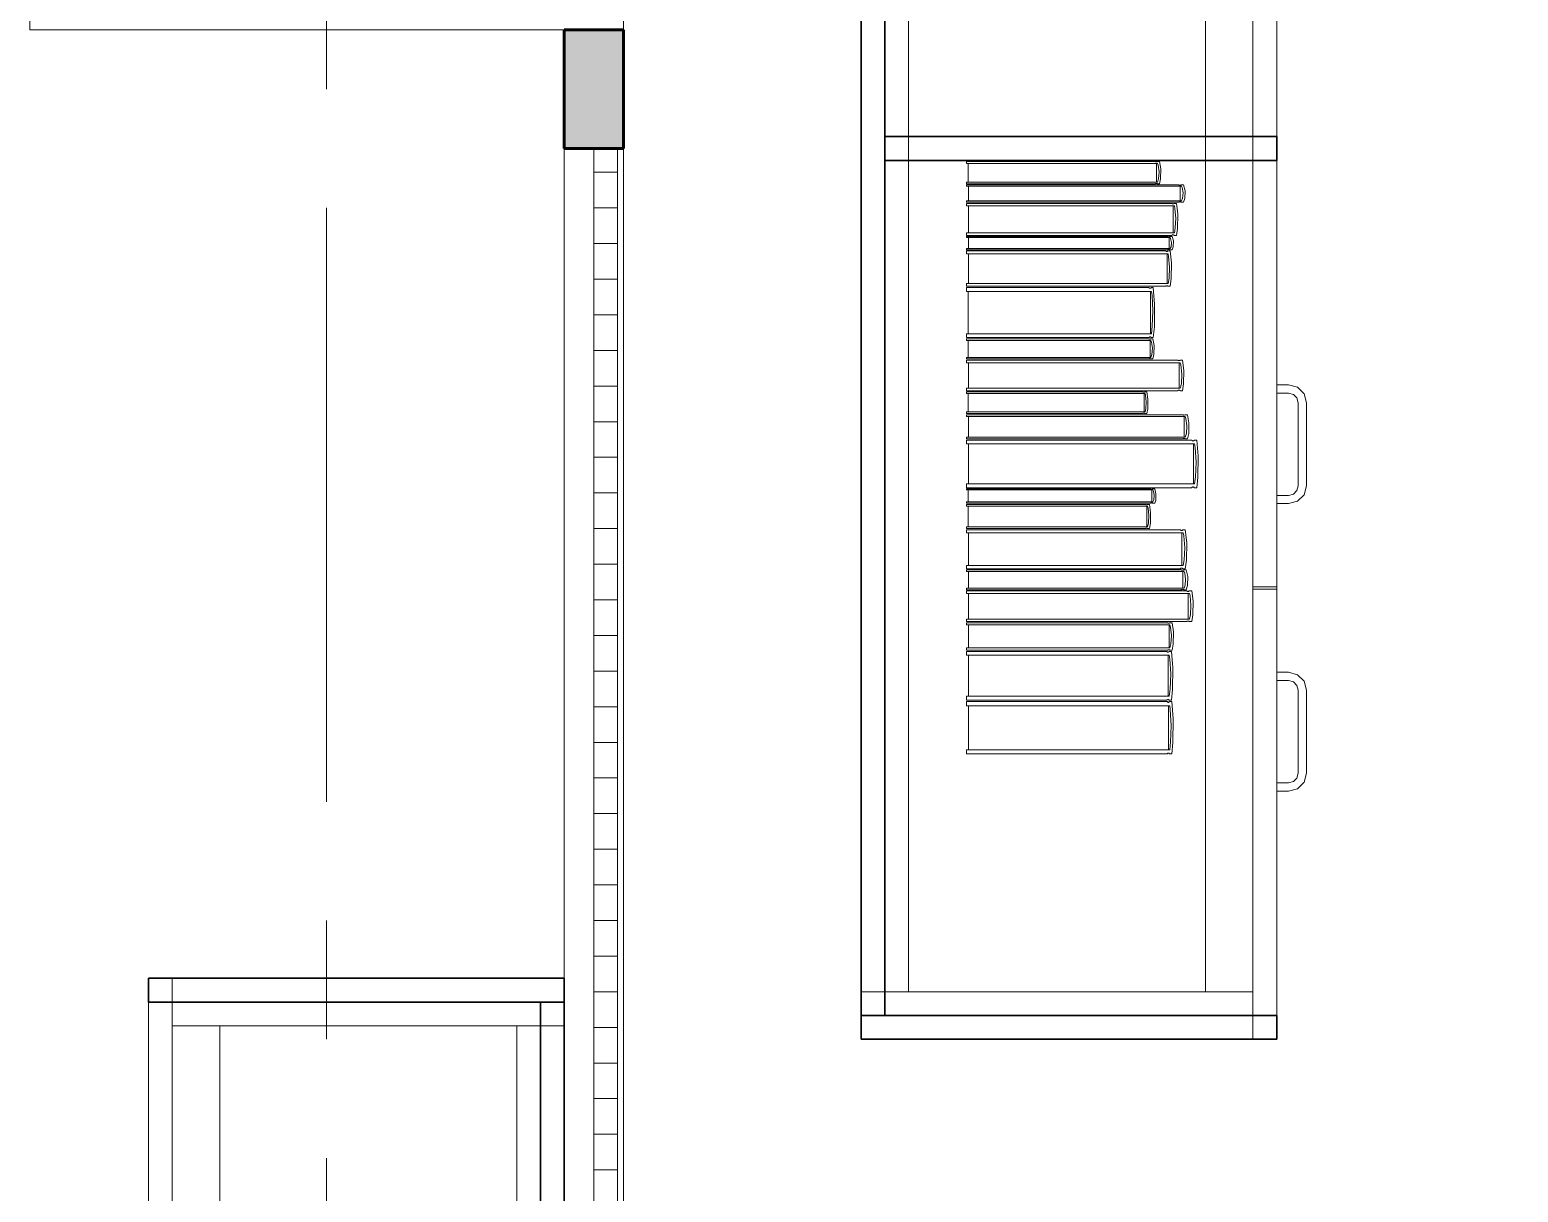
# Model space of a CAD drawing. Header units: inches. Extents: x -19 to 5698, y -728 to 92.
# Drawn here: x 129.57 to 130.823, y 15.521 to 16.5 of the extents above; entities that cross this region are included whole.
import ezdxf

# ---------------------------------------------------------------- set-up
doc = ezdxf.new("R2010")
doc.units = ezdxf.units.IN
doc.header["$MEASUREMENT"] = 0
doc.set_wipeout_variables(frame=1)
for name, pattern in [('HIDDEN', [0.375, 0.25, -0.125]), ('Hidden Line', [0.195611, 0.141111, -0.0545]), ('Punto & Raya', [0.65, 0.5, -0.075, 0, -0.075]), ('Wipeout_Contour', [1, 0, -1])]:
    doc.linetypes.add(name, pattern=pattern)
doc.layers.add('00 conduct tomacorr', color=120, linetype='HIDDEN', lineweight=30)
for name, color, linetype in [('02 _ ARQ _ ALB _ Ejes Generales', 251, 'Continuous'), ('02 _ ARQ _ ZON _ Espacio.3D', 7, 'Continuous'), ('08 _ STR _ EXT _ 09 Vigas', 251, 'Continuous'), ('Acabado - Muros', 7, 'Continuous'), ('Interior - Mobiliario', 7, 'Continuous')]:
    doc.layers.add(name, color=color, linetype=linetype)

msp = doc.modelspace()

# ---------------------------------------------------------------- linework, layer by layer
at = {"layer": '02 _ ARQ _ ZON _ Espacio.3D', "color": 254, "linetype": 'Continuous', "lineweight": 0, "flags": 128}
msp.add_lwpolyline([(122.62, 8.1), (123.07, 8.1), (123.07, 7.7), (124.5795, 7.6999), (124.5795, 7.2), (129.37, 7.2), (129.37, 7.7), (129.57, 7.7), (129.57, 8.1), (130.07, 8.1), (130.07, 16.5), (129.57, 16.5), (129.57, 17.35), (129.37, 17.35), (123.27, 17.35), (123.07, 17.35), (123.07, 16.5), (122.62, 16.5)], close=True, dxfattribs=at)
msp.add_lwpolyline([(136.57, 16.9), (135.97, 16.9), (135.97, 17.35), (130.07, 17.35), (130.07, 16.9), (130.07, 7.7), (130.27, 7.7), (130.27, 7.2), (129.77, 7.2), (129.77, 3.7271), (130.6199, 3.7271), (130.6224, 4.6516), (130.7699, 4.6516), (130.7699, 4.2489), (135.8699, 4.2489), (135.8699, 4.6516), (136.0199, 4.6516), (136.0199, 3.7271), (136.87, 3.7271)], dxfattribs=at)
at = {"layer": 'Acabado - Muros', "color": 7, "linetype": 'Continuous', "lineweight": 60}
msp.add_line((130.07, 16.5), (130.02, 16.5), dxfattribs=at)
at = {"layer": 'Interior - Mobiliario', "color": 175, "linetype": 'Continuous', "lineweight": 13}
for p, q in [((130.29, 17.13), (130.29, 15.67)), ((130.6, 15.67), (130.6, 17.13)), ((130.5222, 16.3744), (130.5224, 16.3828)), ((130.5197, 16.3718), (130.3587, 16.3718)), ((130.3587, 16.3718), (130.3587, 16.3704)), ((130.3587, 16.3704), (130.5178, 16.3704)), ((130.5376, 16.3694), (130.3587, 16.3694)), ((130.3587, 16.3694), (130.3587, 16.3682)), ((130.5178, 16.3704), (130.5179, 16.3705)), ((130.5179, 16.3705), (130.5181, 16.3706)), ((130.5181, 16.3706), (130.5183, 16.3706)), ((130.5183, 16.3706), (130.5186, 16.3707)), ((130.5186, 16.3707), (130.5188, 16.3707)), ((130.5188, 16.3707), (130.5191, 16.3706)), ((130.5191, 16.3706), (130.5193, 16.3705)), ((130.5193, 16.3705), (130.5195, 16.3704)), ((130.5195, 16.3704), (130.5196, 16.3704)), ((130.5196, 16.3704), (130.5213, 16.3704)), ((130.5205, 16.3746), (130.5197, 16.3718)), ((130.5209, 16.3804), (130.5205, 16.3746)), ((130.5213, 16.3704), (130.5222, 16.3744)), ((130.5377, 16.3693), (130.5376, 16.3694)), ((130.5379, 16.3692), (130.5377, 16.3693)), ((130.5382, 16.3691), (130.5379, 16.3692)), ((130.5384, 16.3691), (130.5382, 16.3691)), ((130.5387, 16.3691), (130.5384, 16.3691)), ((130.539, 16.3691), (130.5387, 16.3691)), ((130.5392, 16.3692), (130.539, 16.3691)), ((130.5394, 16.3693), (130.5392, 16.3692)), ((130.5396, 16.3694), (130.5394, 16.3693)), ((130.5416, 16.3694), (130.5396, 16.3694)), ((130.5428, 16.3645), (130.5416, 16.3694)), ((130.3587, 16.3682), (130.5398, 16.3682)), ((130.3605, 16.3682), (130.3605, 16.356)), ((130.5388, 16.356), (130.5388, 16.3682)), ((130.5398, 16.3682), (130.5403, 16.3671)), ((130.5406, 16.3582), (130.5398, 16.356)), ((130.5403, 16.3671), (130.5411, 16.3626)), ((130.5411, 16.3626), (130.5406, 16.3582)), ((130.5416, 16.3548), (130.5426, 16.358)), ((130.5426, 16.358), (130.5428, 16.3645)), ((130.5398, 16.356), (130.3587, 16.356)), ((130.3587, 16.356), (130.3587, 16.3548)), ((130.3587, 16.3548), (130.5376, 16.3548)), ((130.5317, 16.3538), (130.3587, 16.3538)), ((130.3587, 16.3538), (130.3587, 16.3517)), ((130.3587, 16.3517), (130.5338, 16.3517)), ((130.5329, 16.3517), (130.3604, 16.3517)), ((130.3604, 16.3517), (130.3604, 16.3291)), ((130.5318, 16.3537), (130.5317, 16.3538)), ((130.532, 16.3536), (130.5318, 16.3537)), ((130.5323, 16.3535), (130.532, 16.3536)), ((130.5325, 16.3534), (130.5323, 16.3535)), ((130.5328, 16.3534), (130.5325, 16.3534)), ((130.533, 16.3534), (130.5328, 16.3534)), ((130.5329, 16.3291), (130.5329, 16.3517)), ((130.5333, 16.3535), (130.533, 16.3534)), ((130.5335, 16.3537), (130.5333, 16.3535)), ((130.5337, 16.3538), (130.5335, 16.3537)), ((130.5356, 16.3538), (130.5337, 16.3538)), ((130.5338, 16.3517), (130.5343, 16.3496)), ((130.5343, 16.3496), (130.5351, 16.3414)), ((130.5368, 16.3449), (130.5356, 16.3538)), ((130.5365, 16.3328), (130.5368, 16.3449)), ((130.5376, 16.3548), (130.5377, 16.3549)), ((130.5377, 16.3549), (130.538, 16.355)), ((130.538, 16.355), (130.5382, 16.355)), ((130.5382, 16.355), (130.5385, 16.3551)), ((130.5385, 16.3551), (130.5388, 16.3551)), ((130.5388, 16.3551), (130.539, 16.355)), ((130.539, 16.355), (130.5393, 16.355)), ((130.5393, 16.355), (130.5395, 16.3549)), ((130.5395, 16.3549), (130.5396, 16.3548)), ((130.5396, 16.3548), (130.5416, 16.3548)), ((130.5346, 16.3331), (130.5338, 16.3291)), ((130.5351, 16.3414), (130.5346, 16.3331)), ((130.5356, 16.3269), (130.5365, 16.3328)), ((130.5338, 16.3291), (130.3587, 16.3291)), ((130.3587, 16.3291), (130.3587, 16.3269)), ((130.3587, 16.3269), (130.5317, 16.3269)), ((130.5281, 16.3259), (130.3587, 16.3259)), ((130.3587, 16.3259), (130.3587, 16.325)), ((130.3587, 16.325), (130.5302, 16.325)), ((130.3604, 16.3291), (130.5329, 16.3291)), ((130.3604, 16.325), (130.3604, 16.3157)), ((130.5282, 16.3259), (130.5281, 16.3259)), ((130.5284, 16.3258), (130.5282, 16.3259)), ((130.5287, 16.3257), (130.5284, 16.3258)), ((130.5289, 16.3257), (130.5287, 16.3257)), ((130.5292, 16.3257), (130.5289, 16.3257)), ((130.5294, 16.3257), (130.5292, 16.3257)), ((130.5293, 16.3157), (130.5293, 16.325)), ((130.5297, 16.3258), (130.5294, 16.3257)), ((130.5299, 16.3258), (130.5297, 16.3258)), ((130.53, 16.3259), (130.5299, 16.3258)), ((130.5319, 16.3259), (130.53, 16.3259)), ((130.5302, 16.325), (130.5307, 16.3242)), ((130.5307, 16.3242), (130.5314, 16.3208)), ((130.5314, 16.3208), (130.531, 16.3173)), ((130.5317, 16.3269), (130.5318, 16.3271)), ((130.5318, 16.3271), (130.5321, 16.3272)), ((130.5331, 16.3222), (130.5319, 16.3259)), ((130.5321, 16.3272), (130.5323, 16.3273)), ((130.5323, 16.3273), (130.5326, 16.3274)), ((130.5326, 16.3274), (130.5328, 16.3273)), ((130.5328, 16.3273), (130.5331, 16.3273)), ((130.5329, 16.3172), (130.5331, 16.3222)), ((130.5331, 16.3273), (130.5333, 16.3272)), ((130.5333, 16.3272), (130.5336, 16.327)), ((130.5336, 16.327), (130.5337, 16.3269)), ((130.5337, 16.3269), (130.5356, 16.3269)), ((130.5302, 16.3157), (130.3587, 16.3157)), ((130.3587, 16.3157), (130.3587, 16.3148)), ((130.3587, 16.3148), (130.5281, 16.3148)), ((130.5265, 16.3138), (130.3587, 16.3138)), ((130.3587, 16.3138), (130.3587, 16.3114)), ((130.3587, 16.3114), (130.5285, 16.3114)), ((130.3604, 16.3114), (130.3604, 16.2863)), ((130.5266, 16.3137), (130.5265, 16.3138)), ((130.5268, 16.3135), (130.5266, 16.3137)), ((130.527, 16.3134), (130.5268, 16.3135)), ((130.5273, 16.3133), (130.527, 16.3134)), ((130.5275, 16.3133), (130.5273, 16.3133)), ((130.5278, 16.3133), (130.5275, 16.3133)), ((130.5277, 16.2863), (130.5277, 16.3114)), ((130.528, 16.3135), (130.5278, 16.3133)), ((130.5282, 16.3136), (130.528, 16.3135)), ((130.5281, 16.3148), (130.5283, 16.3149)), ((130.5284, 16.3138), (130.5282, 16.3136)), ((130.5283, 16.3149), (130.5285, 16.3149)), ((130.5303, 16.3138), (130.5284, 16.3138)), ((130.5285, 16.3149), (130.5287, 16.315)), ((130.5285, 16.3114), (130.529, 16.3091)), ((130.5287, 16.315), (130.529, 16.315)), ((130.529, 16.315), (130.5292, 16.315)), ((130.529, 16.3091), (130.5298, 16.3)), ((130.5292, 16.315), (130.5295, 16.3149)), ((130.5295, 16.3149), (130.5297, 16.3149)), ((130.5297, 16.3149), (130.5299, 16.3148)), ((130.5299, 16.3148), (130.53, 16.3148)), ((130.53, 16.3148), (130.5319, 16.3148)), ((130.531, 16.3173), (130.5302, 16.3157)), ((130.5314, 16.3038), (130.5303, 16.3138)), ((130.5319, 16.3148), (130.5329, 16.3172)), ((130.5298, 16.3), (130.5293, 16.2908)), ((130.5312, 16.2905), (130.5314, 16.3038)), ((130.5285, 16.2863), (130.3587, 16.2863)), ((130.3587, 16.2863), (130.3587, 16.284)), ((130.3587, 16.284), (130.5265, 16.284)), ((130.5126, 16.283), (130.3587, 16.283)), ((130.3587, 16.283), (130.3587, 16.2796)), ((130.5127, 16.2828), (130.5126, 16.283)), ((130.5129, 16.2825), (130.5127, 16.2828)), ((130.5131, 16.2824), (130.5129, 16.2825)), ((130.5134, 16.2823), (130.5131, 16.2824)), ((130.5136, 16.2823), (130.5134, 16.2823)), ((130.5138, 16.2823), (130.5136, 16.2823)), ((130.5141, 16.2825), (130.5138, 16.2823)), ((130.5143, 16.2827), (130.5141, 16.2825)), ((130.5144, 16.283), (130.5143, 16.2827)), ((130.5161, 16.283), (130.5144, 16.283)), ((130.5172, 16.2689), (130.5161, 16.283)), ((130.5265, 16.284), (130.5266, 16.2841)), ((130.5266, 16.2841), (130.5269, 16.2843)), ((130.5269, 16.2843), (130.5271, 16.2844)), ((130.5271, 16.2844), (130.5273, 16.2845)), ((130.5273, 16.2845), (130.5276, 16.2844)), ((130.5276, 16.2844), (130.5278, 16.2844)), ((130.5278, 16.2844), (130.5281, 16.2843)), ((130.5281, 16.2843), (130.5283, 16.2841)), ((130.5283, 16.2841), (130.5284, 16.284)), ((130.5284, 16.284), (130.5303, 16.284)), ((130.5293, 16.2908), (130.5285, 16.2863)), ((130.5303, 16.284), (130.5312, 16.2905)), ((130.3587, 16.2796), (130.5145, 16.2796)), ((130.3602, 16.2796), (130.3602, 16.2441)), ((130.5137, 16.2441), (130.5137, 16.2796)), ((130.5145, 16.2796), (130.515, 16.2764)), ((130.515, 16.2764), (130.5156, 16.2634)), ((130.517, 16.25), (130.5172, 16.2689)), ((130.5156, 16.2634), (130.5152, 16.2505)), ((130.5145, 16.2441), (130.3587, 16.2441)), ((130.3587, 16.2441), (130.3587, 16.2408)), ((130.5152, 16.2505), (130.5145, 16.2441)), ((130.5161, 16.2408), (130.517, 16.25)), ((130.3587, 16.2408), (130.5126, 16.2408)), ((130.5123, 16.2398), (130.3587, 16.2398)), ((130.3587, 16.2398), (130.3587, 16.2384)), ((130.3587, 16.2384), (130.5141, 16.2384)), ((130.3602, 16.2384), (130.3602, 16.2241)), ((130.5124, 16.2397), (130.5123, 16.2398)), ((130.5125, 16.2396), (130.5124, 16.2397)), ((130.5128, 16.2395), (130.5125, 16.2396)), ((130.5126, 16.2408), (130.5128, 16.241)), ((130.5128, 16.241), (130.513, 16.2412)), ((130.513, 16.2395), (130.5128, 16.2395)), ((130.513, 16.2412), (130.5132, 16.2414)), ((130.5132, 16.2395), (130.513, 16.2395)), ((130.5132, 16.2414), (130.5134, 16.2415)), ((130.5135, 16.2395), (130.5132, 16.2395)), ((130.5134, 16.2415), (130.5137, 16.2415)), ((130.5134, 16.2241), (130.5134, 16.2384)), ((130.5137, 16.2396), (130.5135, 16.2395)), ((130.5137, 16.2415), (130.5139, 16.2414)), ((130.5139, 16.2397), (130.5137, 16.2396)), ((130.5139, 16.2414), (130.5141, 16.2412)), ((130.514, 16.2398), (130.5139, 16.2397)), ((130.5157, 16.2398), (130.514, 16.2398)), ((130.5141, 16.2412), (130.5143, 16.2409)), ((130.5141, 16.2384), (130.5146, 16.2371)), ((130.5143, 16.2409), (130.5144, 16.2408)), ((130.5144, 16.2408), (130.5161, 16.2408)), ((130.5146, 16.2371), (130.5153, 16.2319)), ((130.5153, 16.2319), (130.5149, 16.2267)), ((130.5168, 16.2341), (130.5157, 16.2398)), ((130.5166, 16.2265), (130.5168, 16.2341)), ((130.5141, 16.2241), (130.3587, 16.2241)), ((130.3587, 16.2241), (130.3587, 16.2228)), ((130.3587, 16.2228), (130.5123, 16.2228)), ((130.5367, 16.2218), (130.3587, 16.2218)), ((130.3587, 16.2218), (130.3587, 16.2197)), ((130.3587, 16.2197), (130.5388, 16.2197)), ((130.3605, 16.2197), (130.3605, 16.1982)), ((130.5123, 16.2228), (130.5124, 16.2229)), ((130.5124, 16.2229), (130.5126, 16.223)), ((130.5126, 16.223), (130.5128, 16.223)), ((130.5128, 16.223), (130.513, 16.2231)), ((130.513, 16.2231), (130.5133, 16.2231)), ((130.5133, 16.2231), (130.5135, 16.223)), ((130.5135, 16.223), (130.5137, 16.223)), ((130.5137, 16.223), (130.5139, 16.2228)), ((130.5139, 16.2228), (130.514, 16.2228)), ((130.514, 16.2228), (130.5157, 16.2228)), ((130.5149, 16.2267), (130.5141, 16.2241)), ((130.5157, 16.2228), (130.5166, 16.2265)), ((130.5368, 16.2217), (130.5367, 16.2218)), ((130.537, 16.2215), (130.5368, 16.2217)), ((130.5372, 16.2214), (130.537, 16.2215)), ((130.5375, 16.2214), (130.5372, 16.2214)), ((130.5378, 16.2214), (130.5375, 16.2214)), ((130.538, 16.2214), (130.5378, 16.2214)), ((130.5379, 16.1982), (130.5379, 16.2197)), ((130.5383, 16.2215), (130.538, 16.2214)), ((130.5385, 16.2216), (130.5383, 16.2215)), ((130.5387, 16.2218), (130.5385, 16.2216)), ((130.5406, 16.2218), (130.5387, 16.2218)), ((130.5388, 16.2197), (130.5394, 16.2178)), ((130.5419, 16.2132), (130.5406, 16.2218)), ((130.5394, 16.2178), (130.5401, 16.2099)), ((130.5401, 16.2099), (130.5397, 16.202)), ((130.5416, 16.2018), (130.5419, 16.2132)), ((130.5388, 16.1982), (130.3587, 16.1982)), ((130.3587, 16.1982), (130.3587, 16.1961)), ((130.3587, 16.1961), (130.5367, 16.1961)), ((130.5073, 16.1951), (130.3587, 16.1951)), ((130.3587, 16.1951), (130.3587, 16.1937)), ((130.3587, 16.1937), (130.5091, 16.1937)), ((130.3602, 16.1937), (130.3602, 16.1784)), ((130.5074, 16.1951), (130.5073, 16.1951)), ((130.5076, 16.1949), (130.5074, 16.1951)), ((130.5078, 16.1949), (130.5076, 16.1949)), ((130.508, 16.1948), (130.5078, 16.1949)), ((130.5082, 16.1948), (130.508, 16.1948)), ((130.5084, 16.1949), (130.5082, 16.1948)), ((130.5083, 16.1784), (130.5083, 16.1937)), ((130.5086, 16.1949), (130.5084, 16.1949)), ((130.5088, 16.195), (130.5086, 16.1949)), ((130.509, 16.1951), (130.5088, 16.195)), ((130.5106, 16.1951), (130.509, 16.1951)), ((130.5091, 16.1937), (130.5095, 16.1923)), ((130.5116, 16.1891), (130.5106, 16.1951)), ((130.5367, 16.1961), (130.5368, 16.1963)), ((130.5368, 16.1963), (130.537, 16.1964)), ((130.537, 16.1964), (130.5373, 16.1965)), ((130.5373, 16.1965), (130.5376, 16.1966)), ((130.5376, 16.1966), (130.5378, 16.1966)), ((130.5378, 16.1966), (130.5381, 16.1965)), ((130.5381, 16.1965), (130.5383, 16.1964)), ((130.5383, 16.1964), (130.5386, 16.1962)), ((130.5386, 16.1962), (130.5387, 16.1961)), ((130.5387, 16.1961), (130.5406, 16.1961)), ((130.5397, 16.202), (130.5388, 16.1982)), ((130.5406, 16.1961), (130.5416, 16.2018)), ((130.63, 16.201), (130.62, 16.201)), ((130.62, 16.201), (130.62, 16.194)), ((130.62, 16.194), (130.63, 16.194)), ((130.6375, 16.199), (130.63, 16.201)), ((130.63, 16.194), (130.634, 16.1929)), ((130.643, 16.1935), (130.6375, 16.199)), ((130.5098, 16.1811), (130.5091, 16.1784)), ((130.5095, 16.1923), (130.5102, 16.1867)), ((130.5102, 16.1867), (130.5098, 16.1811)), ((130.5114, 16.1809), (130.5116, 16.1891)), ((130.634, 16.1929), (130.6369, 16.19)), ((130.6369, 16.19), (130.638, 16.186)), ((130.638, 16.186), (130.638, 16.116)), ((130.645, 16.186), (130.643, 16.1935)), ((130.645, 16.116), (130.645, 16.186)), ((130.5091, 16.1784), (130.3587, 16.1784)), ((130.3587, 16.1784), (130.3587, 16.1769)), ((130.3587, 16.1769), (130.5073, 16.1769)), ((130.5408, 16.1759), (130.3587, 16.1759)), ((130.3587, 16.1759), (130.3587, 16.1743)), ((130.3587, 16.1743), (130.543, 16.1743)), ((130.3605, 16.1743), (130.3605, 16.1571)), ((130.5073, 16.1769), (130.5074, 16.177)), ((130.5074, 16.177), (130.5076, 16.1771)), ((130.5076, 16.1771), (130.5078, 16.1772)), ((130.5078, 16.1772), (130.508, 16.1772)), ((130.508, 16.1772), (130.5083, 16.1772)), ((130.5083, 16.1772), (130.5085, 16.1772)), ((130.5085, 16.1772), (130.5087, 16.1771)), ((130.5087, 16.1771), (130.5089, 16.177)), ((130.5089, 16.177), (130.509, 16.1769)), ((130.509, 16.1769), (130.5106, 16.1769)), ((130.5106, 16.1769), (130.5114, 16.1809)), ((130.5409, 16.1759), (130.5408, 16.1759)), ((130.5411, 16.1757), (130.5409, 16.1759)), ((130.5414, 16.1756), (130.5411, 16.1757)), ((130.5417, 16.1756), (130.5414, 16.1756)), ((130.5419, 16.1756), (130.5417, 16.1756)), ((130.5422, 16.1756), (130.5419, 16.1756)), ((130.5421, 16.1571), (130.5421, 16.1743)), ((130.5425, 16.1757), (130.5422, 16.1756)), ((130.5427, 16.1758), (130.5425, 16.1757)), ((130.5429, 16.1759), (130.5427, 16.1758)), ((130.5449, 16.1759), (130.5429, 16.1759)), ((130.543, 16.1743), (130.5436, 16.1727)), ((130.5436, 16.1727), (130.5444, 16.1665)), ((130.5461, 16.1691), (130.5449, 16.1759)), ((130.5459, 16.16), (130.5461, 16.1691)), ((130.543, 16.1571), (130.3587, 16.1571)), ((130.3587, 16.1571), (130.3587, 16.1555)), ((130.5439, 16.1602), (130.543, 16.1571)), ((130.5444, 16.1665), (130.5439, 16.1602)), ((130.5449, 16.1555), (130.5459, 16.16)), ((130.3587, 16.1555), (130.5408, 16.1555)), ((130.5484, 16.1545), (130.3587, 16.1545)), ((130.3587, 16.1545), (130.3587, 16.1513)), ((130.3587, 16.1513), (130.5507, 16.1513)), ((130.3606, 16.1513), (130.3606, 16.1176)), ((130.5408, 16.1555), (130.541, 16.1556)), ((130.541, 16.1556), (130.5412, 16.1557)), ((130.5412, 16.1557), (130.5415, 16.1558)), ((130.5415, 16.1558), (130.5417, 16.1558)), ((130.5417, 16.1558), (130.542, 16.1558)), ((130.542, 16.1558), (130.5423, 16.1558)), ((130.5423, 16.1558), (130.5425, 16.1557)), ((130.5425, 16.1557), (130.5428, 16.1556)), ((130.5428, 16.1556), (130.5429, 16.1555)), ((130.5429, 16.1555), (130.5449, 16.1555)), ((130.5485, 16.1543), (130.5484, 16.1545)), ((130.5488, 16.1541), (130.5485, 16.1543)), ((130.549, 16.1539), (130.5488, 16.1541)), ((130.5493, 16.1538), (130.549, 16.1539)), ((130.5496, 16.1538), (130.5493, 16.1538)), ((130.5499, 16.1539), (130.5496, 16.1538)), ((130.5498, 16.1176), (130.5498, 16.1513)), ((130.5501, 16.154), (130.5499, 16.1539)), ((130.5504, 16.1543), (130.5501, 16.154)), ((130.5506, 16.1545), (130.5504, 16.1543)), ((130.5527, 16.1545), (130.5506, 16.1545)), ((130.5507, 16.1513), (130.5513, 16.1482)), ((130.5513, 16.1482), (130.5521, 16.136)), ((130.554, 16.1411), (130.5527, 16.1545)), ((130.5521, 16.136), (130.5516, 16.1236)), ((130.5537, 16.1232), (130.554, 16.1411)), ((130.5516, 16.1236), (130.5507, 16.1176)), ((130.5527, 16.1144), (130.5537, 16.1232)), ((130.5507, 16.1176), (130.3587, 16.1176)), ((130.3587, 16.1176), (130.3587, 16.1144)), ((130.3587, 16.1144), (130.5484, 16.1144)), ((130.5138, 16.1134), (130.3587, 16.1134)), ((130.3587, 16.1134), (130.3587, 16.1125)), ((130.3587, 16.1125), (130.5157, 16.1125)), ((130.3602, 16.1125), (130.3602, 16.1024)), ((130.5139, 16.1134), (130.5138, 16.1134)), ((130.5141, 16.1133), (130.5139, 16.1134)), ((130.5143, 16.1133), (130.5141, 16.1133)), ((130.5145, 16.1132), (130.5143, 16.1133)), ((130.5148, 16.1132), (130.5145, 16.1132)), ((130.515, 16.1133), (130.5148, 16.1132)), ((130.5149, 16.1024), (130.5149, 16.1125)), ((130.5152, 16.1133), (130.515, 16.1133)), ((130.5154, 16.1134), (130.5152, 16.1133)), ((130.5156, 16.1134), (130.5154, 16.1134)), ((130.5173, 16.1134), (130.5156, 16.1134)), ((130.5157, 16.1125), (130.5162, 16.1116)), ((130.5162, 16.1116), (130.5168, 16.1079)), ((130.5168, 16.1079), (130.5164, 16.1042)), ((130.5183, 16.1094), (130.5173, 16.1134)), ((130.5182, 16.104), (130.5183, 16.1094)), ((130.5484, 16.1144), (130.5486, 16.1146)), ((130.5486, 16.1146), (130.5488, 16.1149)), ((130.5488, 16.1149), (130.5491, 16.115)), ((130.5491, 16.115), (130.5494, 16.1151)), ((130.5494, 16.1151), (130.5497, 16.1151)), ((130.5497, 16.1151), (130.5499, 16.115)), ((130.5499, 16.115), (130.5502, 16.1148)), ((130.5502, 16.1148), (130.5505, 16.1146)), ((130.5505, 16.1146), (130.5506, 16.1144)), ((130.5506, 16.1144), (130.5527, 16.1144)), ((130.62, 16.108), (130.62, 16.101)), ((130.63, 16.108), (130.62, 16.108)), ((130.634, 16.1091), (130.63, 16.108)), ((130.6369, 16.112), (130.634, 16.1091)), ((130.638, 16.116), (130.6369, 16.112)), ((130.6375, 16.103), (130.643, 16.1085)), ((130.643, 16.1085), (130.645, 16.116)), ((130.5157, 16.1024), (130.3587, 16.1024)), ((130.3587, 16.1024), (130.3587, 16.1014)), ((130.3587, 16.1014), (130.5138, 16.1014)), ((130.5094, 16.1004), (130.3587, 16.1004)), ((130.3587, 16.1004), (130.3587, 16.0988)), ((130.3587, 16.0988), (130.5112, 16.0988)), ((130.3602, 16.0988), (130.3602, 16.0816)), ((130.5095, 16.1003), (130.5094, 16.1004)), ((130.5097, 16.1002), (130.5095, 16.1003)), ((130.5099, 16.1001), (130.5097, 16.1002)), ((130.5101, 16.1001), (130.5099, 16.1001)), ((130.5103, 16.1001), (130.5101, 16.1001)), ((130.5106, 16.1001), (130.5103, 16.1001)), ((130.5105, 16.0816), (130.5105, 16.0988)), ((130.5108, 16.1002), (130.5106, 16.1001)), ((130.511, 16.1003), (130.5108, 16.1002)), ((130.5111, 16.1004), (130.511, 16.1003)), ((130.5128, 16.1004), (130.5111, 16.1004)), ((130.5112, 16.0988), (130.5117, 16.0972)), ((130.5117, 16.0972), (130.5123, 16.091)), ((130.5138, 16.0936), (130.5128, 16.1004)), ((130.5136, 16.0845), (130.5138, 16.0936)), ((130.5138, 16.1014), (130.5139, 16.1015)), ((130.5139, 16.1015), (130.5141, 16.1015)), ((130.5141, 16.1015), (130.5144, 16.1016)), ((130.5144, 16.1016), (130.5146, 16.1016)), ((130.5146, 16.1016), (130.5148, 16.1016)), ((130.5148, 16.1016), (130.5151, 16.1016)), ((130.5151, 16.1016), (130.5153, 16.1015)), ((130.5153, 16.1015), (130.5155, 16.1014)), ((130.5155, 16.1014), (130.5156, 16.1014)), ((130.5156, 16.1014), (130.5173, 16.1014)), ((130.5164, 16.1042), (130.5157, 16.1024)), ((130.5173, 16.1014), (130.5182, 16.104)), ((130.62, 16.101), (130.63, 16.101)), ((130.63, 16.101), (130.6375, 16.103)), ((130.5112, 16.0816), (130.3587, 16.0816)), ((130.3587, 16.0816), (130.3587, 16.08)), ((130.5119, 16.0847), (130.5112, 16.0816)), ((130.5123, 16.091), (130.5119, 16.0847)), ((130.5128, 16.08), (130.5136, 16.0845)), ((130.3587, 16.08), (130.5094, 16.08)), ((130.539, 16.079), (130.3587, 16.079)), ((130.3587, 16.079), (130.3587, 16.0764)), ((130.3587, 16.0764), (130.5412, 16.0764)), ((130.3605, 16.0764), (130.3605, 16.0488)), ((130.5094, 16.08), (130.5095, 16.0801)), ((130.5095, 16.0801), (130.5097, 16.0802)), ((130.5097, 16.0802), (130.5099, 16.0803)), ((130.5099, 16.0803), (130.5102, 16.0804)), ((130.5102, 16.0804), (130.5104, 16.0804)), ((130.5104, 16.0804), (130.5106, 16.0803)), ((130.5106, 16.0803), (130.5108, 16.0802)), ((130.5108, 16.0802), (130.511, 16.0801)), ((130.511, 16.0801), (130.5111, 16.08)), ((130.5111, 16.08), (130.5128, 16.08)), ((130.5391, 16.0789), (130.539, 16.079)), ((130.5393, 16.0787), (130.5391, 16.0789)), ((130.5395, 16.0785), (130.5393, 16.0787)), ((130.5398, 16.0785), (130.5395, 16.0785)), ((130.5401, 16.0785), (130.5398, 16.0785)), ((130.5403, 16.0785), (130.5401, 16.0785)), ((130.5402, 16.0488), (130.5402, 16.0764)), ((130.5406, 16.0787), (130.5403, 16.0785)), ((130.5408, 16.0788), (130.5406, 16.0787)), ((130.541, 16.079), (130.5408, 16.0788)), ((130.543, 16.079), (130.541, 16.079)), ((130.5412, 16.0764), (130.5417, 16.0739)), ((130.5417, 16.0739), (130.5425, 16.0638)), ((130.5442, 16.0681), (130.543, 16.079)), ((130.5425, 16.0638), (130.542, 16.0538)), ((130.544, 16.0534), (130.5442, 16.0681)), ((130.5412, 16.0488), (130.3587, 16.0488)), ((130.3587, 16.0488), (130.3587, 16.0462)), ((130.3587, 16.0462), (130.539, 16.0462)), ((130.5398, 16.0452), (130.3587, 16.0452)), ((130.3587, 16.0452), (130.3587, 16.0439)), ((130.3587, 16.0439), (130.542, 16.0439)), ((130.3605, 16.0439), (130.3605, 16.0298)), ((130.539, 16.0462), (130.5391, 16.0464)), ((130.5391, 16.0464), (130.5393, 16.0466)), ((130.5393, 16.0466), (130.5396, 16.0467)), ((130.5396, 16.0467), (130.5399, 16.0468)), ((130.5399, 16.0452), (130.5398, 16.0452)), ((130.5399, 16.0468), (130.5401, 16.0468)), ((130.5401, 16.045), (130.5399, 16.0452)), ((130.5401, 16.0468), (130.5404, 16.0467)), ((130.5403, 16.045), (130.5401, 16.045)), ((130.5406, 16.0449), (130.5403, 16.045)), ((130.5404, 16.0467), (130.5407, 16.0465)), ((130.5409, 16.0449), (130.5406, 16.0449)), ((130.5407, 16.0465), (130.5409, 16.0463)), ((130.5409, 16.0463), (130.541, 16.0462)), ((130.5412, 16.045), (130.5409, 16.0449)), ((130.541, 16.0462), (130.543, 16.0462)), ((130.541, 16.0298), (130.541, 16.0439)), ((130.542, 16.0538), (130.5412, 16.0488)), ((130.5414, 16.045), (130.5412, 16.045)), ((130.5416, 16.0451), (130.5414, 16.045)), ((130.5418, 16.0452), (130.5416, 16.0451)), ((130.5438, 16.0452), (130.5418, 16.0452)), ((130.542, 16.0439), (130.5425, 16.0426)), ((130.543, 16.0462), (130.544, 16.0534)), ((130.5451, 16.0396), (130.5438, 16.0452)), ((130.5428, 16.0323), (130.542, 16.0298)), ((130.5425, 16.0426), (130.5433, 16.0375)), ((130.5433, 16.0375), (130.5428, 16.0323)), ((130.5438, 16.0285), (130.5448, 16.0321)), ((130.5448, 16.0321), (130.5451, 16.0396)), ((130.62, 16.031), (130.6, 16.031)), ((130.542, 16.0298), (130.3587, 16.0298)), ((130.3587, 16.0298), (130.3587, 16.0285)), ((130.3587, 16.0285), (130.5398, 16.0285)), ((130.5442, 16.0275), (130.3587, 16.0275)), ((130.3587, 16.0275), (130.3587, 16.0254)), ((130.3587, 16.0254), (130.5465, 16.0254)), ((130.3606, 16.0254), (130.3606, 16.0038)), ((130.5398, 16.0285), (130.5399, 16.0285)), ((130.5399, 16.0285), (130.5401, 16.0286)), ((130.5401, 16.0286), (130.5404, 16.0287)), ((130.5404, 16.0287), (130.5407, 16.0287)), ((130.5407, 16.0287), (130.5409, 16.0287)), ((130.5409, 16.0287), (130.5412, 16.0287)), ((130.5412, 16.0287), (130.5415, 16.0286)), ((130.5415, 16.0286), (130.5417, 16.0285)), ((130.5417, 16.0285), (130.5418, 16.0285)), ((130.5418, 16.0285), (130.5438, 16.0285)), ((130.5443, 16.0274), (130.5442, 16.0275)), ((130.5445, 16.0272), (130.5443, 16.0274)), ((130.5448, 16.0271), (130.5445, 16.0272)), ((130.5451, 16.027), (130.5448, 16.0271)), ((130.5454, 16.027), (130.5451, 16.027)), ((130.5456, 16.0271), (130.5454, 16.027)), ((130.5455, 16.0038), (130.5455, 16.0254)), ((130.5459, 16.0272), (130.5456, 16.0271)), ((130.5461, 16.0273), (130.5459, 16.0272)), ((130.5463, 16.0275), (130.5461, 16.0273)), ((130.5484, 16.0275), (130.5463, 16.0275)), ((130.5465, 16.0254), (130.547, 16.0234)), ((130.547, 16.0234), (130.5478, 16.0155)), ((130.5496, 16.0189), (130.5484, 16.0275)), ((130.5494, 16.0074), (130.5496, 16.0189)), ((130.62, 16.029), (130.6, 16.029)), ((130.5473, 16.0076), (130.5465, 16.0038)), ((130.5478, 16.0155), (130.5473, 16.0076)), ((130.5484, 16.0017), (130.5494, 16.0074)), ((130.5465, 16.0038), (130.3587, 16.0038)), ((130.3587, 16.0038), (130.3587, 16.0017)), ((130.3587, 16.0017), (130.5442, 16.0017)), ((130.5281, 16.0007), (130.3587, 16.0007)), ((130.3587, 16.0007), (130.3587, 15.9989)), ((130.3587, 15.9989), (130.5301, 15.9989)), ((130.3604, 15.9989), (130.3604, 15.9795)), ((130.5282, 16.0006), (130.5281, 16.0007)), ((130.5284, 16.0005), (130.5282, 16.0006)), ((130.5286, 16.0004), (130.5284, 16.0005)), ((130.5289, 16.0003), (130.5286, 16.0004)), ((130.5291, 16.0003), (130.5289, 16.0003)), ((130.5294, 16.0004), (130.5291, 16.0003)), ((130.5293, 15.9795), (130.5293, 15.9989)), ((130.5296, 16.0005), (130.5294, 16.0004)), ((130.5298, 16.0006), (130.5296, 16.0005)), ((130.53, 16.0007), (130.5298, 16.0006)), ((130.5319, 16.0007), (130.53, 16.0007)), ((130.5301, 15.9989), (130.5306, 15.9971)), ((130.5306, 15.9971), (130.5314, 15.99)), ((130.533, 15.993), (130.5319, 16.0007)), ((130.5442, 16.0017), (130.5443, 16.0018)), ((130.5443, 16.0018), (130.5446, 16.002)), ((130.5446, 16.002), (130.5449, 16.0021)), ((130.5449, 16.0021), (130.5451, 16.0021)), ((130.5451, 16.0021), (130.5454, 16.0021)), ((130.5454, 16.0021), (130.5457, 16.0021)), ((130.5457, 16.0021), (130.5459, 16.002)), ((130.5459, 16.002), (130.5462, 16.0018)), ((130.5462, 16.0018), (130.5463, 16.0017)), ((130.5463, 16.0017), (130.5484, 16.0017)), ((130.5309, 15.9829), (130.5301, 15.9795)), ((130.5314, 15.99), (130.5309, 15.9829)), ((130.5319, 15.9776), (130.5328, 15.9827)), ((130.5328, 15.9827), (130.533, 15.993)), ((130.5301, 15.9795), (130.3587, 15.9795)), ((130.3587, 15.9795), (130.3587, 15.9776)), ((130.3587, 15.9776), (130.5281, 15.9776)), ((130.5275, 15.9766), (130.3587, 15.9766)), ((130.3587, 15.9766), (130.3587, 15.9733)), ((130.3587, 15.9733), (130.5295, 15.9733)), ((130.3604, 15.9733), (130.3604, 15.9388)), ((130.5276, 15.9765), (130.5275, 15.9766)), ((130.5278, 15.9762), (130.5276, 15.9765)), ((130.528, 15.976), (130.5278, 15.9762)), ((130.5283, 15.9759), (130.528, 15.976)), ((130.5281, 15.9776), (130.5282, 15.9777)), ((130.5282, 15.9777), (130.5284, 15.9779)), ((130.5285, 15.9759), (130.5283, 15.9759)), ((130.5284, 15.9779), (130.5287, 15.978)), ((130.5288, 15.976), (130.5285, 15.9759)), ((130.5287, 15.978), (130.5289, 15.978)), ((130.5287, 15.9388), (130.5287, 15.9733)), ((130.529, 15.9762), (130.5288, 15.976)), ((130.5289, 15.978), (130.5292, 15.978)), ((130.5293, 15.9764), (130.529, 15.9762)), ((130.5292, 15.978), (130.5294, 15.9779)), ((130.5294, 15.9766), (130.5293, 15.9764)), ((130.5294, 15.9779), (130.5297, 15.9778)), ((130.5313, 15.9766), (130.5294, 15.9766)), ((130.5295, 15.9733), (130.5301, 15.9702)), ((130.5297, 15.9778), (130.5299, 15.9777)), ((130.5299, 15.9777), (130.53, 15.9776)), ((130.53, 15.9776), (130.5319, 15.9776)), ((130.5301, 15.9702), (130.5308, 15.9576)), ((130.5324, 15.9629), (130.5313, 15.9766)), ((130.5308, 15.9576), (130.5303, 15.9449)), ((130.5322, 15.9445), (130.5324, 15.9629)), ((130.62, 15.959), (130.63, 15.959)), ((130.62, 15.952), (130.62, 15.959)), ((130.63, 15.959), (130.6375, 15.957)), ((130.6375, 15.957), (130.643, 15.9515)), ((130.5303, 15.9449), (130.5295, 15.9388)), ((130.5313, 15.9355), (130.5322, 15.9445)), ((130.63, 15.952), (130.62, 15.952)), ((130.634, 15.9509), (130.63, 15.952)), ((130.6369, 15.948), (130.634, 15.9509)), ((130.638, 15.944), (130.6369, 15.948)), ((130.638, 15.874), (130.638, 15.944)), ((130.643, 15.9515), (130.645, 15.944)), ((130.645, 15.944), (130.645, 15.874)), ((130.5295, 15.9388), (130.3587, 15.9388)), ((130.3587, 15.9388), (130.3587, 15.9355)), ((130.3587, 15.9355), (130.5275, 15.9355)), ((130.5278, 15.9345), (130.3587, 15.9345)), ((130.3587, 15.9345), (130.3587, 15.9309)), ((130.3587, 15.9309), (130.5299, 15.9309)), ((130.3604, 15.9309), (130.3604, 15.8938)), ((130.5275, 15.9355), (130.5276, 15.9357)), ((130.5276, 15.9357), (130.5279, 15.9359)), ((130.5279, 15.9343), (130.5278, 15.9345)), ((130.5279, 15.9359), (130.5281, 15.9361)), ((130.5281, 15.934), (130.5279, 15.9343)), ((130.5281, 15.9361), (130.5283, 15.9361)), ((130.5284, 15.9338), (130.5281, 15.934)), ((130.5283, 15.9361), (130.5286, 15.9361)), ((130.5286, 15.9337), (130.5284, 15.9338)), ((130.5286, 15.9361), (130.5288, 15.936)), ((130.5289, 15.9337), (130.5286, 15.9337)), ((130.5288, 15.936), (130.5291, 15.9359)), ((130.5291, 15.9338), (130.5289, 15.9337)), ((130.529, 15.8938), (130.529, 15.9309)), ((130.5291, 15.9359), (130.5293, 15.9356)), ((130.5294, 15.934), (130.5291, 15.9338)), ((130.5293, 15.9356), (130.5294, 15.9355)), ((130.5294, 15.9355), (130.5313, 15.9355)), ((130.5296, 15.9342), (130.5294, 15.934)), ((130.5297, 15.9345), (130.5296, 15.9342)), ((130.5316, 15.9345), (130.5297, 15.9345)), ((130.5299, 15.9309), (130.5304, 15.9276)), ((130.5328, 15.9197), (130.5316, 15.9345)), ((130.5304, 15.9276), (130.5311, 15.914)), ((130.5326, 15.9), (130.5328, 15.9197)), ((130.5311, 15.914), (130.5307, 15.9004)), ((130.5299, 15.8938), (130.3587, 15.8938)), ((130.3587, 15.8938), (130.3587, 15.8903)), ((130.5307, 15.9004), (130.5299, 15.8938)), ((130.5316, 15.8903), (130.5326, 15.9)), ((130.3587, 15.8903), (130.5278, 15.8903)), ((130.5278, 15.8903), (130.528, 15.8905)), ((130.528, 15.8905), (130.5282, 15.8908)), ((130.5282, 15.8908), (130.5284, 15.8909)), ((130.5284, 15.8909), (130.5287, 15.891)), ((130.5287, 15.891), (130.5289, 15.891)), ((130.5289, 15.891), (130.5292, 15.8909)), ((130.5292, 15.8909), (130.5294, 15.8907)), ((130.5294, 15.8907), (130.5296, 15.8904)), ((130.5296, 15.8904), (130.5297, 15.8903)), ((130.5297, 15.8903), (130.5316, 15.8903)), ((130.634, 15.8671), (130.6369, 15.87)), ((130.6369, 15.87), (130.638, 15.874)), ((130.645, 15.874), (130.643, 15.8665)), ((130.62, 15.866), (130.63, 15.866)), ((130.62, 15.859), (130.62, 15.866)), ((130.63, 15.859), (130.62, 15.859)), ((130.63, 15.866), (130.634, 15.8671)), ((130.6375, 15.861), (130.63, 15.859)), ((130.643, 15.8665), (130.6375, 15.861)), ((130, 15.6814), (129.69, 15.6814)), ((129.69, 15.6814), (129.69, 14.2214)), ((130, 14.2214), (130, 15.6814)), ((130.31, 15.69), (130.56, 15.69)), ((130.56, 15.69), (130.6, 15.69)), ((130.29, 15.67), (130.6, 15.67)), ((129.73, 15.6614), (129.69, 15.6614)), ((129.69, 15.6614), (129.69, 14.2414)), ((129.98, 15.6614), (129.73, 15.6614)), ((129.73, 14.2414), (129.73, 15.6614)), ((129.98, 15.6614), (129.98, 14.2414))]:
    msp.add_line(p, q, dxfattribs=at)

# ---------------------------------------------------------------- next in the draw order: wipeouts: each hides what was drawn before it
at = {"color": 254, "linetype": 'Wipeout_Contour', "lineweight": 0, "ltscale": 5050.731653}
msp.add_wipeout([(130.02, 16.4), (130.02, 14.5), (130.037, 14.5), (130.037, 14.5165), (130.07, 14.5165), (130.07, 16.4)], dxfattribs=at).dxf.layer = 'Acabado - Muros'
at = {"color": 254, "linetype": 'Wipeout_Contour', "lineweight": 0, "ltscale": 3368.695415}
msp.add_wipeout([(130.62, 16.39), (130.62, 16.41), (130.29, 16.41), (130.29, 16.39)], dxfattribs=at).dxf.layer = 'Interior - Mobiliario'

# ---------------------------------------------------------------- next in the draw order: linework, layer by layer
at = {"layer": 'Acabado - Muros', "color": 7, "linetype": 'Continuous', "lineweight": 60}
msp.add_line((130.02, 16.5), (130.02, 16.4), dxfattribs=at)
at = {"layer": 'Acabado - Muros', "color": 251, "linetype": 'Continuous', "lineweight": 13, "flags": 128}
for points in [[(130.02, 16.4), (130.02, 14.5), (130.02, 12.35)], [(130.07, 16.4), (130.07, 14.5165)]]:
    msp.add_lwpolyline(points, dxfattribs=at)
at = {"layer": 'Interior - Mobiliario', "color": 175, "linetype": 'Continuous', "lineweight": 13}
for p, q in [((130.31, 15.69), (130.31, 17.11)), ((130.56, 17.11), (130.56, 15.69)), ((130.6, 15.69), (130.6, 17.11)), ((130.6, 16.41), (130.6, 16.769)), ((130.62, 16.41), (130.62, 16.769)), ((130.29, 16.41), (130.29, 16.39)), ((130.62, 16.41), (130.29, 16.41)), ((130.62, 16.41), (130.6, 16.41)), ((130.62, 16.39), (130.62, 16.41)), ((130.62, 16.39), (130.62, 16.41)), ((130.29, 16.39), (130.62, 16.39)), ((130.5178, 16.389), (130.3587, 16.389)), ((130.3587, 16.389), (130.3587, 16.3875)), ((130.3587, 16.3875), (130.5197, 16.3875)), ((130.3603, 16.3875), (130.3603, 16.3718)), ((130.5179, 16.3889), (130.5178, 16.389)), ((130.5181, 16.3888), (130.5179, 16.3889)), ((130.5183, 16.3887), (130.5181, 16.3888)), ((130.5185, 16.3887), (130.5183, 16.3887)), ((130.5188, 16.3887), (130.5185, 16.3887)), ((130.519, 16.3887), (130.5188, 16.3887)), ((130.5189, 16.3718), (130.5189, 16.3875)), ((130.5192, 16.3888), (130.519, 16.3887)), ((130.5194, 16.3889), (130.5192, 16.3888)), ((130.5196, 16.389), (130.5194, 16.3889)), ((130.5213, 16.389), (130.5196, 16.389)), ((130.5197, 16.3875), (130.5202, 16.3861)), ((130.5202, 16.3861), (130.5209, 16.3804)), ((130.5224, 16.3828), (130.5213, 16.389)), ((130.6, 16.39), (130.6, 16.031)), ((130.62, 16.39), (130.6, 16.39)), ((130.62, 16.39), (130.62, 16.031))]:
    msp.add_line(p, q, dxfattribs=at)
at = {"layer": 'Interior - Mobiliario', "color": 175, "linetype": 'Continuous', "lineweight": 30}
for p, q in [((130.62, 16.41), (130.29, 16.41)), ((130.29, 16.41), (130.29, 16.39)), ((130.62, 16.41), (130.62, 16.39)), ((130.62, 16.39), (130.29, 16.39))]:
    msp.add_line(p, q, dxfattribs=at)

# ---------------------------------------------------------------- next in the draw order: wipeouts: each hides what was drawn before it
at = {"color": 254, "linetype": 'Wipeout_Contour', "lineweight": 0, "ltscale": 3367.026507}
msp.add_wipeout([(130.065, 14.5165), (130.065, 16.4), (130.045, 16.4), (130.045, 14.5165)], dxfattribs=at).dxf.layer = 'Acabado - Muros'
at = {"color": 254, "linetype": 'Wipeout_Contour', "lineweight": 0, "ltscale": 3367.996787}
msp.add_wipeout([(130.29, 15.67), (130.29, 17.13), (130.27, 17.13), (130.27, 15.67)], dxfattribs=at).dxf.layer = 'Interior - Mobiliario'
at = {"color": 254, "linetype": 'Wipeout_Contour', "lineweight": 0, "ltscale": 3366.809007}
msp.add_wipeout([(130, 15.6814), (130, 14.2214), (130.02, 14.2214), (130.02, 15.6814)], dxfattribs=at).dxf.layer = 'Interior - Mobiliario'

# ---------------------------------------------------------------- next in the draw order: hatches: boundary and pattern name
at = {"layer": 'Acabado - Muros', "linetype": 'Continuous', "lineweight": 0}
msp.add_hatch(color=254, dxfattribs=at).paths.add_polyline_path([(130.07, 16.4), (130.07, 16.5), (130.02, 16.5), (130.02, 16.4)])
h = msp.add_hatch(dxfattribs=at)
h.set_pattern_fill('CONTRACHAPADO_0002', color=254, style=0, pattern_type=2)
h.set_pattern_definition([(0, (92.500015, 6e-09), (0, 0.030000001), [])])
h.paths.add_polyline_path([(130.065, 14.5165), (130.065, 16.4), (130.045, 16.4), (130.045, 14.5165)])

# ---------------------------------------------------------------- next in the draw order: linework, layer by layer
at = {"layer": '08 _ STR _ EXT _ 09 Vigas', "color": 251, "linetype": 'Hidden Line', "lineweight": 13, "true_color": 0x636466}
msp.add_line((130.07, 7.7), (130.07, 16.9), dxfattribs=at)
at = {"layer": 'Acabado - Muros', "color": 7, "linetype": 'Continuous', "lineweight": 60}
for p, q in [((130.07, 16.5), (130.07, 16.4)), ((130.07, 16.4), (130.02, 16.4))]:
    msp.add_line(p, q, dxfattribs=at)
at = {"layer": 'Acabado - Muros', "color": 7, "linetype": 'Continuous', "lineweight": 13, "flags": 128}
msp.add_lwpolyline([(130.065, 14.5165), (130.045, 14.5165), (130.045, 16.4), (130.065, 16.4)], close=True, dxfattribs=at)
at = {"layer": 'Interior - Mobiliario', "color": 175, "linetype": 'Continuous', "lineweight": 30}
for p, q in [((130.27, 17.13), (130.27, 15.67)), ((130.29, 17.13), (130.29, 15.67)), ((130, 15.6814), (130.02, 15.6814)), ((130, 14.2214), (130, 15.6814)), ((130.02, 14.2214), (130.02, 15.6814)), ((130.29, 15.67), (130.27, 15.67))]:
    msp.add_line(p, q, dxfattribs=at)
at = {"layer": 'Interior - Mobiliario', "color": 175, "linetype": 'Continuous', "lineweight": 13}
for p, q in [((130.27, 17.13), (130.27, 15.67)), ((130.29, 15.67), (130.29, 17.13)), ((130.27, 17.11), (130.27, 15.69)), ((130.29, 16.41), (130.29, 16.39)), ((130.62, 16.41), (130.29, 16.41)), ((130.29, 16.39), (130.62, 16.39)), ((130.02, 15.6814), (130, 15.6814)), ((130, 15.6814), (130, 14.2214)), ((130.02, 14.2214), (130.02, 15.6814)), ((130.27, 15.69), (130.31, 15.69)), ((130.27, 15.67), (130.29, 15.67)), ((130.02, 15.6614), (129.98, 15.6614)), ((130.02, 14.2414), (130.02, 15.6614))]:
    msp.add_line(p, q, dxfattribs=at)

# ---------------------------------------------------------------- next in the draw order: wipeouts: each hides what was drawn before it
at = {"color": 254, "linetype": 'Wipeout_Contour', "lineweight": 0, "ltscale": 3366.201759}
msp.add_wipeout([(129.67, 15.7014), (129.67, 15.6814), (130.02, 15.6814), (130.02, 15.7014)], dxfattribs=at).dxf.layer = 'Interior - Mobiliario'
at = {"color": 254, "linetype": 'Wipeout_Contour', "lineweight": 0, "ltscale": 3368.59908}
msp.add_wipeout([(130.62, 15.65), (130.62, 15.67), (130.27, 15.67), (130.27, 15.65)], dxfattribs=at).dxf.layer = 'Interior - Mobiliario'

# ---------------------------------------------------------------- next in the draw order: linework, layer by layer
at = {"layer": '00 conduct tomacorr'}
for centre, radius, start, end in [((126.9109, 19.7959), 5.9312, 283.94927, 327.96734), ((129.6106, 16.6556), 2.3284, 282.8206, 359.8631)]:
    msp.add_arc(centre, radius, start, end, dxfattribs=at)
at = {"layer": '02 _ ARQ _ ALB _ Ejes Generales', "color": 251, "linetype": 'Punto & Raya', "lineweight": 13, "true_color": 0x636466}
msp.add_line((129.82, 3.05), (129.82, 44.9), dxfattribs=at)
at = {"layer": 'Interior - Mobiliario', "color": 175, "linetype": 'Continuous', "lineweight": 13}
for p, q in [((130.27, 15.65), (130.27, 17.15)), ((130.62, 17.15), (130.62, 15.65)), ((130.27, 17.13), (130.27, 15.67)), ((130.29, 17.13), (130.29, 15.67)), ((130.29, 17.13), (130.29, 15.67)), ((130.29, 17.13), (130.29, 15.67)), ((130.6, 15.67), (130.6, 17.13)), ((130.6, 15.67), (130.6, 17.13)), ((130.62, 15.67), (130.62, 17.13)), ((130.62, 15.67), (130.62, 17.13)), ((130.6, 15.67), (130.6, 16.029)), ((130.62, 15.67), (130.62, 16.029)), ((130.02, 15.7014), (129.67, 15.7014)), ((129.67, 15.7014), (129.67, 15.6814)), ((129.67, 15.7014), (130.02, 15.7014)), ((129.67, 14.2014), (129.67, 15.7014)), ((130.02, 15.7014), (129.69, 15.7014)), ((129.69, 15.7014), (129.69, 15.6614)), ((130.02, 15.6814), (130.02, 15.7014)), ((130.02, 15.6614), (130.02, 15.7014)), ((130.02, 15.7014), (130.02, 14.2014)), ((129.67, 15.6814), (130.02, 15.6814)), ((130.02, 15.6814), (129.67, 15.6814)), ((129.67, 15.6814), (129.67, 14.2214)), ((130, 15.6814), (129.67, 15.6814)), ((129.67, 15.6814), (129.67, 14.2214)), ((129.67, 15.6814), (129.67, 15.3224)), ((129.67, 15.6814), (129.69, 15.6814)), ((130, 15.6814), (129.69, 15.6814)), ((129.69, 15.6814), (129.69, 14.2214)), ((130, 15.6814), (129.69, 15.6814)), ((129.69, 15.6814), (129.69, 14.2214)), ((129.69, 15.6814), (129.69, 15.3224)), ((130, 14.2214), (130, 15.6814)), ((130, 14.2214), (130, 15.6814)), ((130, 14.2214), (130, 15.6814)), ((130.02, 14.2214), (130.02, 15.6814)), ((130.27, 15.69), (130.27, 15.65)), ((130.6, 15.65), (130.6, 15.69)), ((130.27, 15.67), (130.27, 15.65)), ((130.62, 15.67), (130.27, 15.67)), ((130.27, 15.67), (130.62, 15.67)), ((130.29, 15.67), (130.62, 15.67)), ((130.29, 15.67), (130.6, 15.67)), ((130.29, 15.67), (130.6, 15.67)), ((130.62, 15.67), (130.6, 15.67)), ((130.62, 15.65), (130.62, 15.67)), ((130.27, 15.65), (130.62, 15.65)), ((130.27, 15.65), (130.6, 15.65)), ((130.62, 15.65), (130.27, 15.65))]:
    msp.add_line(p, q, dxfattribs=at)
at = {"layer": 'Interior - Mobiliario', "color": 175, "linetype": 'Continuous', "lineweight": 30}
for p, q in [((129.67, 15.7014), (130.02, 15.7014)), ((129.67, 15.6814), (129.67, 15.7014)), ((130.02, 15.6814), (130.02, 15.7014)), ((129.67, 15.6814), (130.02, 15.6814)), ((130.62, 15.67), (130.27, 15.67)), ((130.27, 15.67), (130.27, 15.65)), ((130.62, 15.67), (130.62, 15.65)), ((130.62, 15.65), (130.27, 15.65))]:
    msp.add_line(p, q, dxfattribs=at)

doc.saveas('drawing.dxf')
